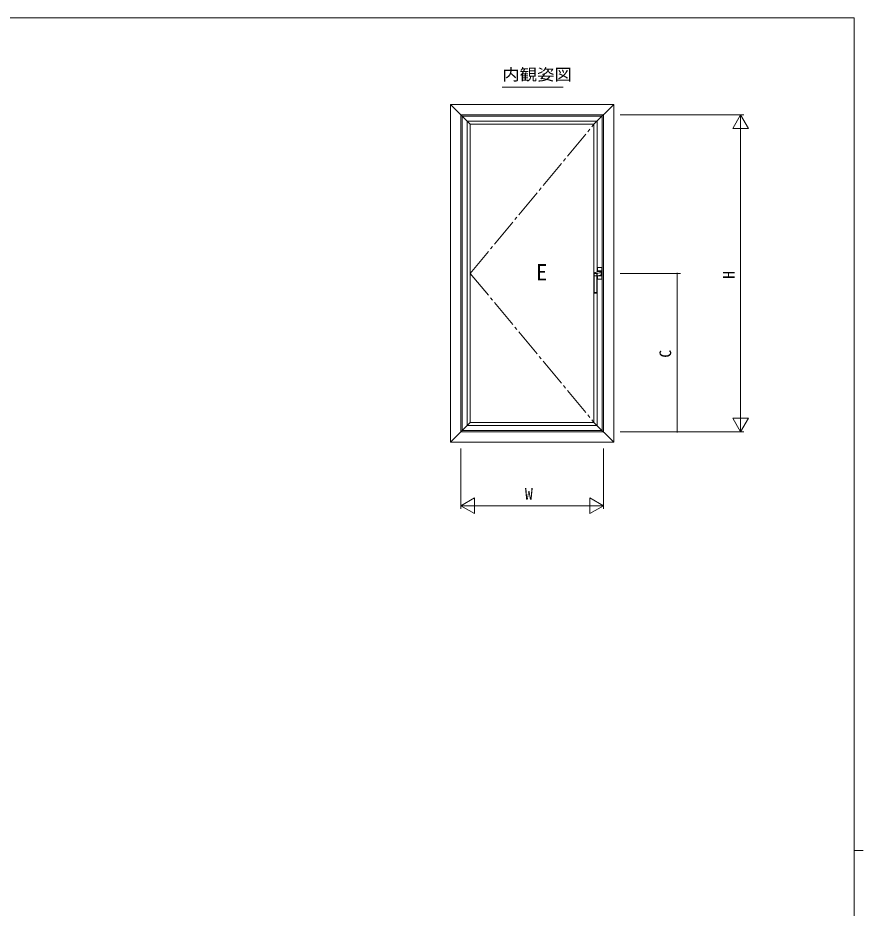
# Model space of a CAD drawing. Units: millimetres on the paper. Extents: x -420 to 373, y -297 to 267.
# Drawn here: x 88.5 to 355.1, y -16.3 to 264.4 of the extents above; entities that cross this region are included whole.
import ezdxf
from ezdxf.enums import TextEntityAlignment as Align

# ---------------------------------------------------------------- set-up
doc = ezdxf.new("R2010")
doc.units = ezdxf.units.MM
doc.linetypes.add('CHAIN2', pattern=[12, 9, -1, 1, -1])
doc.linetypes.add('DOUBLE_CHAIN2', pattern=[12.8, 9, -1, 0.6, -0.6, 0.6, -1])
for name, color, linetype, lineweight in [('0-1_YKK_ZWAK', 7, 'Continuous', 9), ('0-3_YKK_12', 2, 'Continuous', 9), ('0-4_YKK_D', 6, 'Continuous', 9), ('0-5_YKK_A1', 4, 'Continuous', 9)]:
    doc.layers.add(name, color=color, linetype=linetype, lineweight=lineweight)
doc.layers.add('0-2_USER1', color=3, linetype='Continuous')
doc.styles.add('ＭＳ ゴシック', font='')
doc.styles.get('ＭＳ ゴシック').set_extended_font_data('MS Gothic')

msp = doc.modelspace()

# ---------------------------------------------------------------- linework, layer by layer
at = {"layer": '0-1_YKK_ZWAK'}
for p, q in [((352.3, 264.4), (-417.7, 264.4)), ((352.3, 264.4), (352.3, -260.6)), ((352.3, 1.9), (355.1, 1.9))]:
    msp.add_line(p, q, dxfattribs=at)
at = {"layer": '0-3_YKK_12'}
msp.add_line((241.273, 242.583), (260.473, 242.583), dxfattribs=at)
at = {"layer": '0-4_YKK_D'}
for p, q in [((278.457, 233.842), (317.457, 233.842)), ((316.457, 233.842), (313.957, 229.512)), ((316.457, 233.842), (318.957, 229.512)), ((316.457, 233.842), (316.457, 225.182)), ((313.957, 229.512), (318.957, 229.512)), ((316.457, 138.842), (316.457, 228.842)), ((278.457, 183.842), (297.457, 183.842)), ((296.457, 133.842), (296.457, 183.842)), ((316.457, 133.842), (316.457, 142.502)), ((316.457, 133.842), (313.957, 138.172)), ((318.957, 138.172), (313.957, 138.172)), ((316.457, 133.842), (318.957, 138.172)), ((278.457, 133.842), (297.457, 133.842)), ((278.457, 133.842), (317.457, 133.842)), ((228.207, 128.592), (228.207, 109.592)), ((273.207, 128.592), (273.207, 109.592)), ((228.207, 110.592), (232.537, 113.092)), ((232.537, 108.092), (232.537, 113.092)), ((273.207, 110.592), (268.877, 113.092)), ((268.877, 113.092), (268.877, 108.092)), ((228.207, 110.592), (232.537, 108.092)), ((228.207, 110.592), (236.867, 110.592)), ((233.207, 110.592), (268.207, 110.592)), ((273.207, 110.592), (264.547, 110.592)), ((273.207, 110.592), (268.877, 108.092))]:
    msp.add_line(p, q, dxfattribs=at)
for centre, start, end in [((296.457, 183.842), 90, 270), ((296.457, 183.842), 270, 90), ((296.457, 133.842), 90, 270), ((296.457, 133.842), 270, 90)]:
    msp.add_arc(centre, 0.106, start, end, dxfattribs=at)
at = {"layer": '0-5_YKK_A1'}
for p, q in [((224.957, 237.092), (231.207, 230.842)), ((270.207, 230.842), (276.457, 237.092)), ((271.297, 184.942), (271.297, 185.617)), ((271.372, 185.692), (272.622, 185.692)), ((272.697, 184.942), (272.697, 185.617)), ((270.165, 183.823), (270.165, 183.092)), ((270.165, 183.092), (271.142, 183.092)), ((270.165, 178.883), (270.165, 183.067)), ((270.168, 183.067), (270.165, 183.067)), ((270.165, 183.067), (270.165, 183.067)), ((270.179, 183.07), (270.168, 183.067)), ((270.207, 183.07), (270.207, 183.092)), ((270.207, 183.07), (270.207, 183.092)), ((271.115, 183.07), (270.279, 183.07)), ((270.697, 184.1), (271.312, 184.33)), ((271.204, 183.096), (271.19, 183.1)), ((271.204, 183.095), (272.197, 183.267)), ((271.204, 183.096), (271.204, 183.07)), ((271.204, 183.096), (271.204, 183.096)), ((271.207, 183.07), (271.207, 183.096)), ((271.207, 183.07), (271.207, 183.096)), ((271.217, 183.842), (271.217, 183.104)), ((271.229, 183.067), (271.229, 178.883)), ((271.229, 183.067), (271.229, 183.067)), ((271.297, 184.942), (271.311, 184.942)), ((271.297, 184.792), (271.297, 184.892)), ((271.297, 184.892), (271.311, 184.892)), ((271.297, 184.792), (271.311, 184.792)), ((271.297, 184.617), (271.297, 184.742)), ((271.297, 184.742), (271.311, 184.742)), ((271.297, 184.617), (271.315, 184.617)), ((271.309, 184.586), (271.297, 184.592)), ((271.297, 184.325), (271.297, 184.592)), ((271.297, 183.092), (271.297, 183.111)), ((271.309, 183.098), (271.297, 183.092)), ((271.297, 183.067), (271.315, 183.067)), ((271.297, 183.067), (271.297, 182.942)), ((271.297, 182.942), (271.311, 182.942)), ((271.297, 182.892), (271.311, 182.892)), ((271.297, 182.892), (271.297, 182.792)), ((271.297, 182.792), (271.311, 182.792)), ((271.297, 182.742), (271.311, 182.742)), ((271.297, 182.742), (271.297, 182.067)), ((271.322, 184.617), (271.322, 184.592)), ((271.34, 184.592), (271.322, 184.592)), ((271.322, 183.067), (271.322, 183.092)), ((271.34, 183.092), (271.322, 183.092)), ((271.34, 184.592), (271.39, 184.592)), ((271.34, 183.092), (271.39, 183.092)), ((271.383, 184.585), (272.611, 184.585)), ((271.383, 183.099), (272.611, 183.099)), ((271.384, 184.592), (271.384, 184.591)), ((271.384, 184.591), (271.409, 184.591)), ((271.384, 183.093), (271.409, 183.093)), ((271.384, 183.092), (271.384, 183.093)), ((272.604, 184.592), (271.39, 184.592)), ((272.604, 183.092), (271.39, 183.092)), ((271.409, 184.591), (271.409, 184.592)), ((271.409, 184.591), (271.413, 184.589)), ((271.409, 183.093), (271.413, 183.095)), ((271.409, 183.093), (271.409, 183.092)), ((271.477, 184.417), (271.997, 184.417)), ((272.506, 184.588), (271.488, 184.588)), ((272.506, 183.096), (271.488, 183.096)), ((272.572, 184.2), (272.572, 183.471)), ((272.585, 184.591), (272.581, 184.589)), ((272.585, 183.093), (272.581, 183.095)), ((272.585, 184.592), (272.585, 184.591)), ((272.585, 184.591), (272.61, 184.591)), ((272.585, 183.093), (272.61, 183.093)), ((272.585, 183.092), (272.585, 183.093)), ((272.604, 184.617), (272.679, 184.617)), ((272.604, 184.592), (272.654, 184.592)), ((272.604, 183.092), (272.654, 183.092)), ((272.604, 183.067), (272.679, 183.067)), ((272.61, 184.591), (272.612, 184.592)), ((272.61, 184.591), (272.61, 184.592)), ((272.61, 183.093), (272.612, 183.092)), ((272.61, 183.093), (272.61, 183.092)), ((272.679, 184.617), (272.697, 184.617)), ((272.679, 183.067), (272.697, 183.067)), ((272.697, 184.942), (272.684, 184.942)), ((272.697, 184.892), (272.684, 184.892)), ((272.697, 184.792), (272.684, 184.792)), ((272.697, 184.742), (272.684, 184.742)), ((272.697, 182.942), (272.684, 182.942)), ((272.697, 182.892), (272.684, 182.892)), ((272.697, 182.792), (272.684, 182.792)), ((272.697, 182.742), (272.684, 182.742)), ((272.697, 184.792), (272.697, 184.892)), ((272.697, 184.617), (272.697, 184.742)), ((272.697, 183.092), (272.697, 184.592)), ((272.697, 183.067), (272.697, 182.942)), ((272.697, 182.892), (272.697, 182.792)), ((272.697, 182.742), (272.697, 182.067)), ((271.372, 181.992), (272.622, 181.992)), ((270.165, 178.883), (270.165, 178.883)), ((270.165, 177.859), (270.165, 178.831)), ((270.165, 178.831), (270.165, 178.831)), ((271.225, 177.831), (271.224, 177.829)), ((271.229, 178.883), (271.229, 178.883)), ((271.229, 178.831), (271.229, 177.859)), ((271.229, 178.831), (271.229, 178.831)), ((224.957, 130.592), (231.207, 136.842)), ((270.207, 136.842), (276.457, 130.592))]:
    msp.add_line(p, q, dxfattribs=at)
at = {"layer": '0-5_YKK_A1', "linetype": 'CHAIN2'}
for q in [(270.207, 230.842), (270.207, 136.842)]:
    msp.add_line((231.207, 183.842), q, dxfattribs=at)
at = {"layer": '0-5_YKK_A1', "linetype": 'DOUBLE_CHAIN2'}
for p, q in [((271.317, 184.667), (271.317, 185.617)), ((271.372, 185.675), (272.622, 185.675)), ((272.677, 184.667), (272.677, 185.617)), ((270.229, 183.092), (270.229, 183.684)), ((270.229, 177.921), (270.229, 183.07)), ((270.697, 183.789), (271.165, 183.789)), ((271.217, 183.842), (271.165, 183.789)), ((271.165, 183.097), (271.165, 183.789)), ((271.165, 177.921), (271.165, 183.07)), ((271.215, 183.105), (271.217, 183.104)), ((271.997, 184.026), (271.217, 183.842)), ((271.217, 183.104), (272.194, 183.283)), ((271.317, 183.017), (271.317, 182.067)), ((272.557, 183.476), (272.557, 184.102)), ((272.677, 183.017), (272.677, 182.067)), ((271.372, 182.008), (272.622, 182.008))]:
    msp.add_line(p, q, dxfattribs=at)
at = {"layer": '0-5_YKK_A1'}
for points in [[(224.957, 130.592), (276.457, 130.592), (276.457, 237.092), (224.957, 237.092)], [(228.207, 233.842), (228.207, 133.842), (273.207, 133.842), (273.207, 233.842)], [(228.657, 134.292), (272.757, 134.292), (272.757, 233.392), (228.657, 233.392)]]:
    msp.add_lwpolyline(points, close=True, dxfattribs=at)
for points in [[(276.457, 133.842), (276.457, 237.092), (228.207, 237.092)], [(271.207, 184.291), (271.207, 231.842), (230.207, 231.842), (230.207, 135.842)], [(270.207, 183.889), (270.207, 230.842), (231.207, 230.842), (231.207, 136.842)], [(270.165, 183.823), (270.172, 183.757), (270.179, 183.69)], [(270.279, 183.07), (270.26, 183.07), (270.241, 183.07), (270.224, 183.07), (270.209, 183.07), (270.197, 183.07), (270.188, 183.07), (270.181, 183.07), (270.179, 183.07)], [(270.279, 183.703), (270.484, 183.767), (270.697, 183.789)], [(271.215, 183.07), (271.213, 183.07), (271.207, 183.07), (271.197, 183.07), (271.185, 183.07), (271.17, 183.07), (271.153, 183.07), (271.134, 183.07), (271.115, 183.07)], [(271.139, 183.092), (271.193, 183.102), (271.215, 183.105)], [(271.142, 183.092), (271.176, 183.098), (271.19, 183.1)], [(271.229, 183.067), (271.226, 183.067), (271.215, 183.07)], [(271.384, 184.591), (271.382, 184.592), (271.297, 184.592)], [(271.384, 183.093), (271.382, 183.092), (271.297, 183.092)], [(271.383, 184.585), (271.369, 184.585), (271.355, 184.585), (271.343, 184.585), (271.331, 184.585), (271.322, 184.586), (271.315, 184.586), (271.31, 184.586), (271.309, 184.586)], [(271.383, 183.099), (271.369, 183.099), (271.355, 183.099), (271.343, 183.099), (271.331, 183.099), (271.322, 183.098), (271.315, 183.098), (271.31, 183.098), (271.309, 183.098)], [(271.404, 184.385), (271.366, 184.356), (271.312, 184.33)], [(271.315, 184.617), (271.39, 184.617), (272.604, 184.617)], [(271.315, 183.067), (271.39, 183.067), (272.604, 183.067)], [(271.413, 184.589), (271.415, 184.589), (271.419, 184.589), (271.426, 184.588), (271.436, 184.588), (271.447, 184.588), (271.46, 184.588), (271.474, 184.588), (271.488, 184.588)], [(271.413, 183.095), (271.415, 183.095), (271.419, 183.095), (271.426, 183.096), (271.436, 183.096), (271.447, 183.096), (271.46, 183.096), (271.474, 183.096), (271.488, 183.096)], [(271.997, 184.026), (272.154, 184.052), (272.307, 184.053)], [(272.307, 183.31), (272.251, 183.295), (272.194, 183.283)], [(272.506, 184.588), (272.521, 184.588), (272.534, 184.588), (272.547, 184.588), (272.558, 184.588), (272.568, 184.588), (272.575, 184.589), (272.579, 184.589), (272.581, 184.589)], [(272.506, 183.096), (272.521, 183.096), (272.534, 183.096), (272.547, 183.096), (272.558, 183.096), (272.568, 183.096), (272.575, 183.095), (272.579, 183.095), (272.581, 183.095)], [(272.557, 184.102), (272.563, 184.162), (272.569, 184.223)], [(272.686, 184.586), (272.684, 184.586), (272.679, 184.586), (272.672, 184.586), (272.663, 184.585), (272.652, 184.585), (272.639, 184.585), (272.625, 184.585), (272.611, 184.585)], [(272.686, 183.098), (272.684, 183.098), (272.679, 183.098), (272.672, 183.098), (272.663, 183.099), (272.652, 183.099), (272.639, 183.099), (272.625, 183.099), (272.611, 183.099)], [(272.686, 184.586), (272.697, 184.592), (272.612, 184.592)], [(272.686, 183.098), (272.697, 183.092), (272.612, 183.092)], [(272.672, 184.617), (272.672, 184.592), (272.654, 184.592)], [(272.672, 183.067), (272.672, 183.092), (272.654, 183.092)], [(230.207, 135.842), (271.207, 135.842), (271.207, 177.793)], [(231.207, 136.842), (270.207, 136.842), (270.207, 177.767)], [(270.165, 178.831), (270.165, 178.834), (270.165, 178.883)], [(270.697, 177.592), (270.678, 177.592), (270.627, 177.595), (270.578, 177.601), (270.532, 177.609), (270.487, 177.62), (270.443, 177.632), (270.401, 177.648), (270.361, 177.665), (270.329, 177.681), (270.298, 177.698), (270.266, 177.717), (270.238, 177.739), (270.211, 177.763), (270.194, 177.782), (270.182, 177.8), (270.174, 177.818), (270.165, 177.859)], [(270.697, 177.592), (270.716, 177.592), (270.767, 177.595), (270.817, 177.601), (270.862, 177.609), (270.907, 177.62), (270.951, 177.632), (270.993, 177.648), (271.033, 177.665), (271.066, 177.681), (271.096, 177.698), (271.128, 177.717), (271.156, 177.739), (271.183, 177.763), (271.2, 177.782), (271.212, 177.8), (271.221, 177.818), (271.229, 177.859)], [(271.229, 178.883), (271.229, 178.872), (271.229, 178.831)]]:
    msp.add_lwpolyline(points, dxfattribs=at)
at = {"layer": '0-5_YKK_A1', "linetype": 'DOUBLE_CHAIN2'}
for points in [[(270.179, 183.69), (270.184, 183.682), (270.198, 183.68), (270.218, 183.683), (270.243, 183.69), (270.273, 183.701), (270.279, 183.703)], [(272.557, 184.102), (272.548, 184.078), (272.527, 184.061), (272.494, 184.051), (272.449, 184.047), (272.394, 184.048), (272.329, 184.052), (272.307, 184.053)], [(272.307, 183.31), (272.381, 183.334), (272.445, 183.36), (272.496, 183.383), (272.501, 183.386)]]:
    msp.add_lwpolyline(points, dxfattribs=at)
at = {"layer": '0-5_YKK_A1'}
for centre, radius, start, end in [((271.372, 185.617), 0.0749, 89.9857, 180.01428), ((272.622, 185.617), 0.0749, 359.9857, 90.01428), ((270.295, 183.787), 0.135, 116.4919, 164.48589), ((270.73, 183.219), 0.849, 107.88213, 125.69209), ((268.727, 189.805), 6.035, 286.7812, 289.04893), ((271.297, 184.917), 0.025, 90, 270), ((271.297, 184.767), 0.025, 90, 270), ((271.297, 182.917), 0.025, 90, 270), ((271.297, 182.767), 0.025, 90, 270), ((270.965, 184.917), 0.346, 355.8605, 4.13948), ((270.965, 184.767), 0.346, 355.8605, 4.13948), ((270.965, 182.917), 0.346, 355.8605, 4.13948), ((270.965, 182.767), 0.346, 355.8605, 4.13948), ((271.477, 184.317), 0.1, 90, 137.13098), ((271.997, 183.292), 1.125, 62.39232, 90), ((271.982, 184.371), 1.125, 281.00354, 301.61459), ((272.472, 184.2), 0.1, 0, 62.39232), ((272.472, 183.471), 0.1, 298.51752, 0), ((273.029, 184.917), 0.346, 175.8605, 184.13948), ((273.029, 184.767), 0.346, 175.8605, 184.13948), ((273.029, 182.917), 0.346, 175.8605, 184.13948), ((273.029, 182.767), 0.346, 175.8605, 184.13948), ((272.697, 184.917), 0.025, 270, 90), ((272.697, 184.767), 0.025, 270, 90), ((272.697, 182.917), 0.025, 270, 90), ((272.697, 182.767), 0.025, 270, 90), ((271.372, 182.067), 0.0749, 179.9857, 270.01428), ((272.622, 182.067), 0.0749, 269.9857, 0.01428)]:
    msp.add_arc(centre, radius, start, end, dxfattribs=at)
at = {"layer": '0-5_YKK_A1', "linetype": 'DOUBLE_CHAIN2'}
for centre, radius, start, end in [((272.457, 183.476), 0.1, 296.31184, 0), ((270.329, 177.921), 0.1, 180, 248.95508), ((270.697, 178.878), 1.125, 248.81363, 291.04491), ((271.065, 177.921), 0.1, 291.04491, 0)]:
    msp.add_arc(centre, radius, start, end, dxfattribs=at)

# ---------------------------------------------------------------- texts
at = {"layer": '0-2_USER1', "style": 'ＭＳ ゴシック', "width": 1.1}
msp.add_text('内観姿図', height=3.666, dxfattribs=at).set_placement((241.273, 243.583), align=Align.BOTTOM_LEFT)
at = {"layer": '0-4_YKK_D', "color": 3, "style": 'ＭＳ ゴシック'}
for s, p in [('H', (315.657, 182.117)), ('C', (295.657, 157.248))]:
    msp.add_text(s, height=3.666, rotation=90, dxfattribs=at).set_placement(p, align=Align.BOTTOM_LEFT)
msp.add_text('W', height=3.666, dxfattribs=at).set_placement((248.438, 111.392), align=Align.BOTTOM_LEFT)
at = {"layer": '0-5_YKK_A1', "color": 2, "style": 'ＭＳ ゴシック'}
msp.add_text('E', height=5.132, dxfattribs=at).set_placement((251.985, 180.092), align=Align.BOTTOM_LEFT)

doc.saveas('drawing.dxf')
